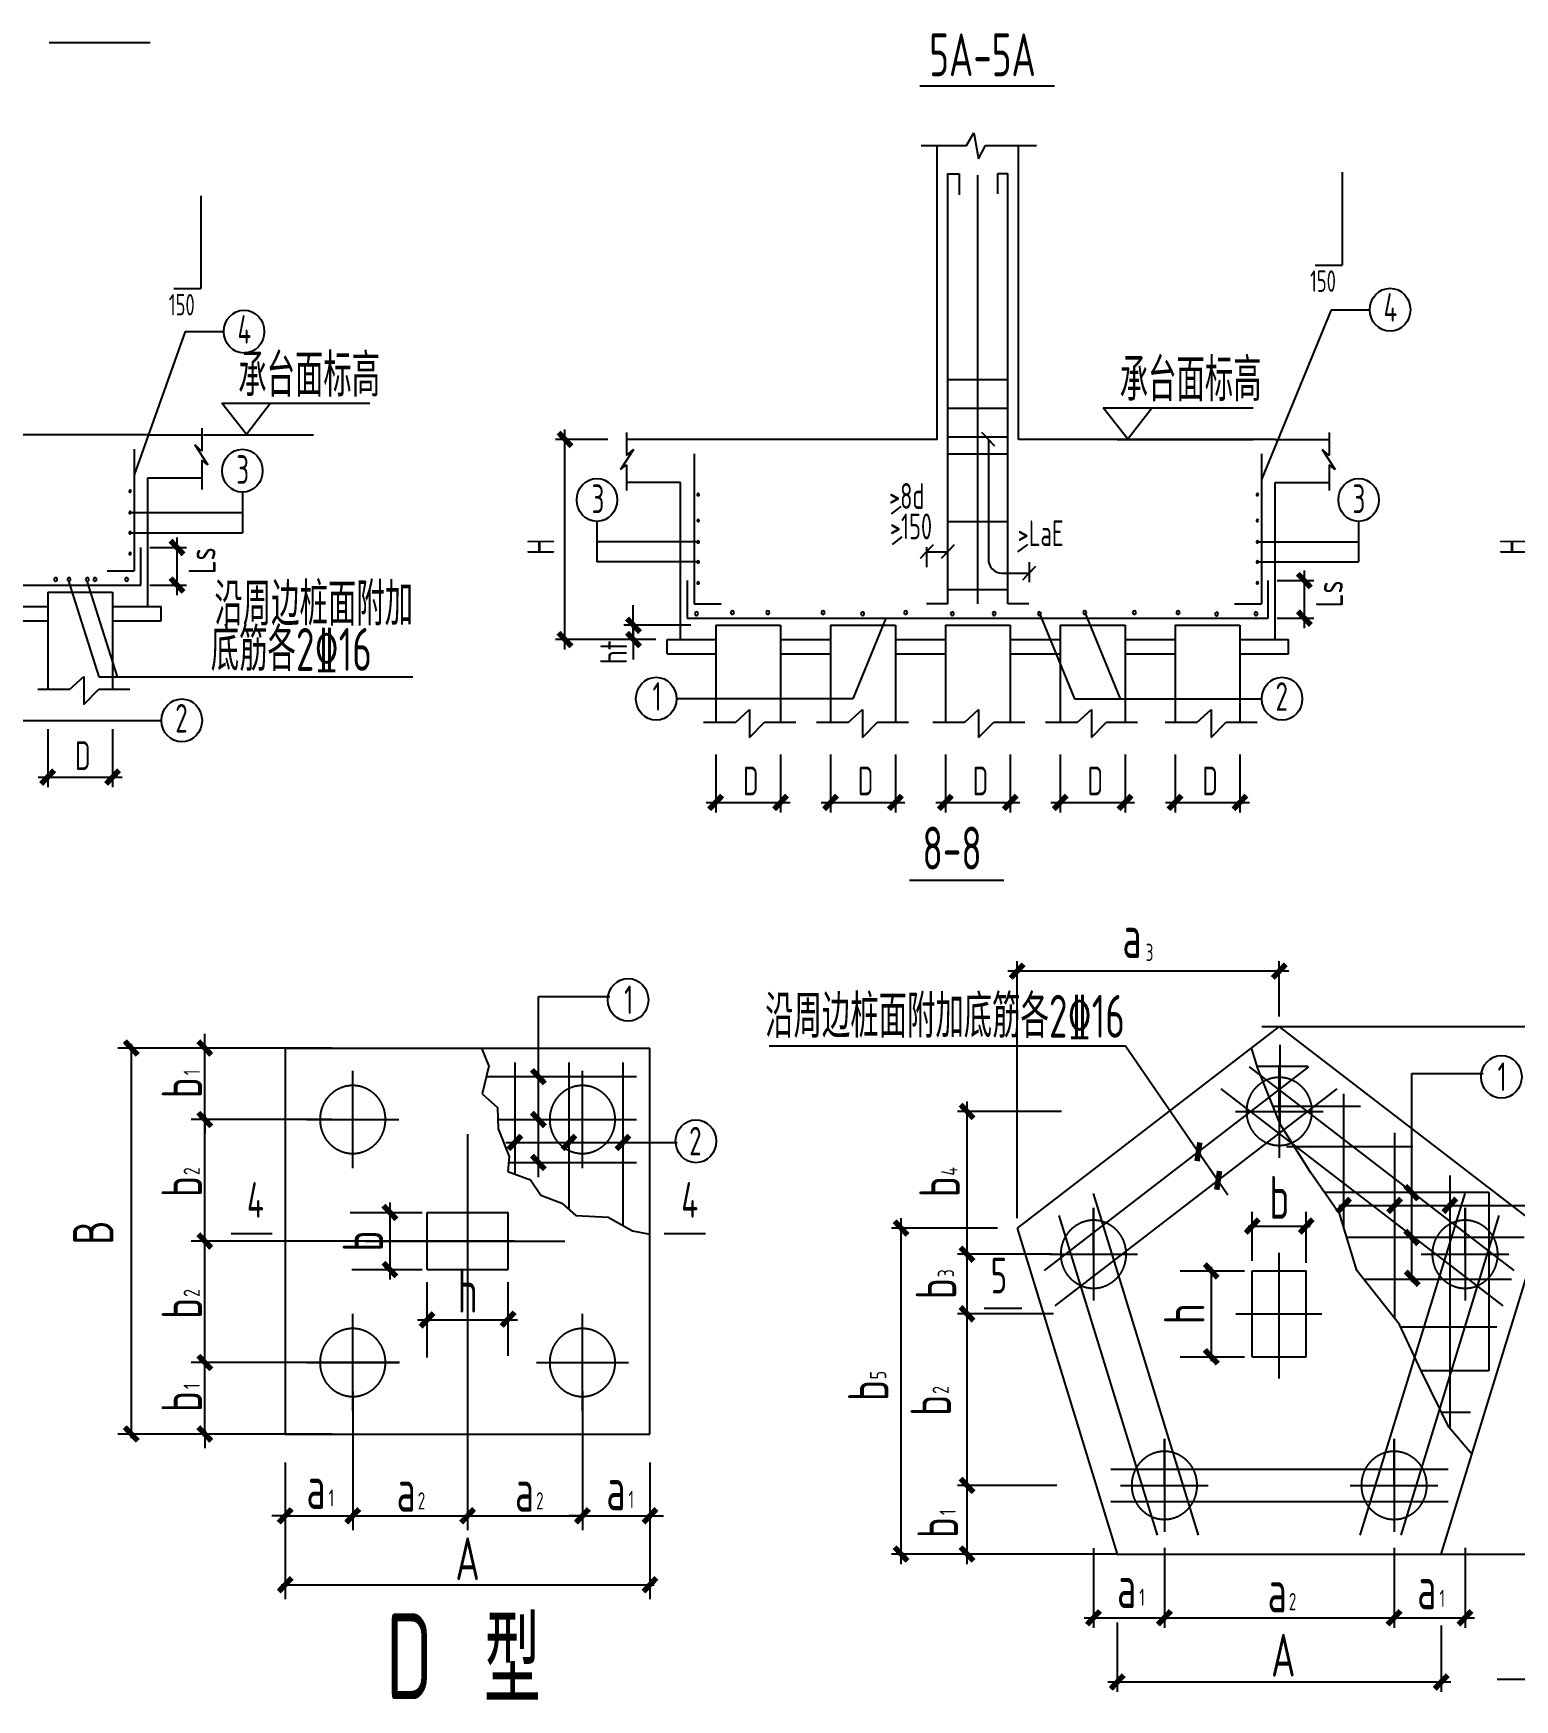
# Model space of a CAD drawing. Extents: x -695511 to 885008, y -751583 to -95266.
# Drawn here: x -374486 to -364124, y -268966 to -257309 of the extents above; entities that cross this region are included whole.
import ezdxf
from ezdxf.enums import TextEntityAlignment as Align

# ---------------------------------------------------------------- set-up
doc = ezdxf.new("R2010")
doc.units = 0
doc.header["$LTSCALE"] = 1000
doc.header["$MEASUREMENT"] = 0
doc.linetypes.add('DASHED', pattern=[3.75, 2.5, -1.25])
for name, color, linetype in [('CT', 3, 'Continuous'), ('GZ', 211, 'Continuous'), ('Z', 2, 'Continuous'), ('ZZX', 7, 'Continuous')]:
    doc.layers.add(name, color=color, linetype=linetype)
doc.styles.add('TSSD_Rein', font='Tssdeng.shx', dxfattribs={"width": 0.7, "bigfont": 'hztxt.shx'})

# ---------------------------------------------------------------- blocks, each defined once
blk = doc.blocks.new('_ArchTick')
at = {"color": 0, "linetype": 'ByBlock', "const_width": 0.4}
blk.add_lwpolyline([(-0.5, -0.5), (0.5, 0.5)], dxfattribs=at)
blk = doc.blocks.new('*E161')
at = {"xscale": 95.99999999947629, "yscale": 95.99999999947629, "zscale": 95.99999999947629, "rotation": 213.3333166522036}
for p in [(13851, -27465), (13997, -27665)]:
    blk.add_blockref('_ArchTick', p, dxfattribs=at)

msp = doc.modelspace()

# ---------------------------------------------------------------- linework, layer by layer
for p, q in [((-367760.3, -260198.4), (-367851, -260102.4)), ((-368192.3, -260887.5), (-368283, -260983.5)), ((-368044.7, -260888), (-368135.4, -260984)), ((-367476.4, -261038.4), (-367567.1, -261134.4))]:
    msp.add_line(p, q)
at = {"layer": 'CT', "color": 3, "linetype": 'Continuous'}
for p, q in [((-373308.1, -260070.6), (-373308.1, -260231.2)), ((-370336.6, -260102.3), (-370336.6, -260262.9)), ((-365422.6, -260102.3), (-365422.6, -260262.9)), ((-373308.1, -260231.2), (-373356.9, -260189.2)), ((-373356.9, -260189.2), (-373265.7, -260328.9)), ((-370287.9, -260221), (-370379.1, -260360.6)), ((-370336.6, -260262.9), (-370287.9, -260221)), ((-365422.6, -260262.9), (-365471.4, -260221)), ((-365471.4, -260221), (-365380.2, -260360.6)), ((-373265.7, -260328.9), (-373308.1, -260295)), ((-373308.1, -260295), (-373308.1, -260499.7)), ((-370379.1, -260360.6), (-370336.6, -260326.8)), ((-370336.6, -260326.8), (-370336.6, -260506.5)), ((-365380.2, -260360.6), (-365422.6, -260326.8)), ((-365422.6, -260326.8), (-365422.6, -260506.5))]:
    msp.add_line(p, q, dxfattribs=at)
at = {"layer": 'CT', "color": 7, "linetype": 'Continuous'}
for p, q in [((-374385.4, -261218.7), (-373931.8, -261218.7)), ((-369712.9, -261450.4), (-369259.3, -261450.4)), ((-368909.7, -261450.4), (-368456.1, -261450.4)), ((-368106.4, -261450.4), (-367652.8, -261450.4)), ((-367303.2, -261450.4), (-366849.6, -261450.4)), ((-366499.9, -261450.4), (-366046.3, -261450.4))]:
    msp.add_line(p, q, dxfattribs=at)
at = {"layer": 'CT', "linetype": 'Continuous'}
for p, q in [((-374735, -261318.7), (-374385.4, -261318.7)), ((-373931.8, -261318.7), (-373591.6, -261318.7)), ((-373591.6, -261418.7), (-373591.6, -261318.7)), ((-374735, -261418.7), (-374385.4, -261418.7)), ((-373931.8, -261418.7), (-373591.6, -261418.7)), ((-370053.1, -261650.4), (-370053.1, -261550.4)), ((-370053.1, -261550.4), (-369712.9, -261550.4)), ((-369259.3, -261550.4), (-368909.7, -261550.4)), ((-368456.1, -261550.4), (-368106.4, -261550.4)), ((-367652.8, -261550.4), (-367303.2, -261550.4)), ((-366849.6, -261550.4), (-366500.4, -261550.4)), ((-366046.3, -261550.4), (-365706.1, -261550.4)), ((-365706.1, -261650.4), (-365706.1, -261550.4)), ((-370053.1, -261650.4), (-369712.9, -261650.4)), ((-369259.3, -261650.4), (-368909.7, -261650.4)), ((-368456.1, -261650.4), (-368106.4, -261650.4)), ((-367652.8, -261650.4), (-367303.2, -261650.4)), ((-366849.6, -261650.4), (-366499.9, -261650.4)), ((-366046.3, -261650.4), (-365706.1, -261650.4))]:
    msp.add_line(p, q, dxfattribs=at)
at = {"layer": 'CT'}
for p, q in [((-365771.1, -264257.1), (-367604.4, -265667.1)), ((-363937.8, -265667.1), (-365771.1, -264257.1)), ((-372724.2, -264407.7), (-370172.7, -264407.7)), ((-372724.2, -264407.7), (-372724.2, -267107.7)), ((-370172.7, -267107.7), (-370172.7, -264407.7)), ((-367604.4, -265667.1), (-366904.2, -267947.1)), ((-364638.1, -267947.1), (-363937.8, -265667.1)), ((-372724.2, -267107.7), (-370172.7, -267107.7)), ((-366904.2, -267947.1), (-364638.1, -267947.1))]:
    msp.add_line(p, q, dxfattribs=at)
at = {"layer": 'GZ', "color": 7, "linetype": 'DASHED'}
for centre in [(-372251.7, -264907.7), (-370645.2, -264907.7), (-365771.1, -264851.1), (-367070.5, -265850.1), (-364471.7, -265850.1), (-370645.2, -266607.7), (-372251.7, -266607.7), (-366574.4, -267467.1), (-364967.9, -267467.1)]:
    msp.add_ellipse(centre, major_axis=(0, 240), ratio=0.945, start_param=4.712389, end_param=10.9955743, dxfattribs=at)
at = {"layer": 'Z', "linetype": 'Continuous'}
for p, q in [((-371731.9, -265957.7), (-371731.9, -265557.7)), ((-371731.9, -265557.7), (-371164.9, -265557.7)), ((-371164.9, -265957.7), (-371164.9, -265557.7)), ((-371731.9, -265957.7), (-371164.9, -265957.7)), ((-365960.1, -266567.1), (-365960.1, -265967.1)), ((-365960.1, -265967.1), (-365582.1, -265967.1)), ((-365582.1, -266567.1), (-365582.1, -265967.1)), ((-365960.1, -266567.1), (-365582.1, -266567.1))]:
    msp.add_line(p, q, dxfattribs=at)
at = {"layer": 'ZZX', "color": 6, "linetype": 'Continuous'}
for p, q in [((-374374.8, -257374.5), (-373669.8, -257374.5)), ((-368284.3, -257676.2), (-367344.2, -257676.2)), ((-365331.5, -258280.9), (-365331.5, -258930.2)), ((-373313.8, -258446.3), (-373313.8, -259095.5)), ((-365520.5, -258930.2), (-365331.5, -258930.2)), ((-373502.8, -259095.5), (-373313.8, -259095.5)), ((-373780.6, -260218.7), (-373780.6, -261068.7)), ((-369864.1, -260250.4), (-369864.1, -261300.4)), ((-365895.1, -260250.4), (-365895.1, -261300.4)), ((-373733.3, -261168.7), (-373733.3, -260906.2)), ((-373969.6, -261068.7), (-373780.6, -261068.7)), ((-369911.2, -261400.4), (-369911.2, -261137.9)), ((-365847.9, -261400.4), (-365847.9, -261137.9)), ((-369864.1, -261300.4), (-369675.1, -261300.4)), ((-366084.1, -261300.4), (-365895.1, -261300.4))]:
    msp.add_line(p, q, dxfattribs=at)
at = {"layer": 'ZZX'}
for p, q in [((-367958.2, -258093.7), (-367908, -258006.5)), ((-367908, -258006.5), (-367874.8, -258187.8)), ((-368275.3, -258093.7), (-367958.2, -258093.7)), ((-367874.8, -258187.8), (-367824.7, -258093.7)), ((-367824.7, -258093.7), (-367468.6, -258093.7)), ((-370466.8, -260150.4), (-370834.5, -260150.4)), ((-370768.4, -261620.4), (-370768.4, -260080.4)), ((-373023.6, -260519.4), (-373023.6, -260803)), ((-368483.2, -260671.3), (-368414.6, -260619.5)), ((-373809.3, -260662.5), (-373023.6, -260662.5)), ((-370543.5, -260723.8), (-370543.5, -261007.4)), ((-365215.7, -260723.8), (-365215.7, -261007.4)), ((-373809.3, -260803), (-373023.6, -260803)), ((-373480.9, -261238.7), (-373480.9, -260836.2)), ((-369835.5, -260866.9), (-370543.5, -260866.9)), ((-368477.2, -260884.4), (-368408.6, -260832.6)), ((-365923.8, -260866.9), (-365215.7, -260866.9)), ((-373670.9, -260906.2), (-373414.8, -260906.2)), ((-368238.1, -260936), (-368090, -260936)), ((-367599.4, -260937), (-367530.8, -260885.2)), ((-369835.5, -261007.4), (-370543.5, -261007.4)), ((-367521.2, -261008.9), (-367521.2, -261148.2)), ((-365923.8, -261007.4), (-365215.7, -261007.4)), ((-365595.5, -261470.4), (-365595.5, -261067.9)), ((-373670.9, -261168.7), (-373414.8, -261168.7)), ((-365785.4, -261137.9), (-365529.3, -261137.9)), ((-365785.4, -261400.4), (-365529.3, -261400.4)), ((-370466.8, -261550.4), (-370834.5, -261550.4)), ((-374385.4, -262176.6), (-374385.4, -262582.4)), ((-373931.8, -262176.6), (-373931.8, -262582.4)), ((-369712.9, -262353.5), (-369712.9, -262759.3)), ((-369259.3, -262353.5), (-369259.3, -262759.3)), ((-368909.7, -262353.5), (-368909.7, -262759.3)), ((-368456.1, -262353.5), (-368456.1, -262759.3)), ((-368106.4, -262353.5), (-368106.4, -262759.3)), ((-367652.8, -262353.5), (-367652.8, -262759.3)), ((-367303.2, -262353.5), (-367303.2, -262759.3)), ((-366849.6, -262353.5), (-366849.6, -262759.3)), ((-366499.9, -262353.5), (-366499.9, -262759.3)), ((-366046.3, -262353.5), (-366046.3, -262759.3)), ((-374451.5, -262512.4), (-373865.6, -262512.4)), ((-369779.1, -262689.3), (-369193.2, -262689.3)), ((-368975.8, -262689.3), (-368389.9, -262689.3)), ((-368172.6, -262689.3), (-367586.7, -262689.3)), ((-367369.3, -262689.3), (-366783.4, -262689.3)), ((-366566.1, -262689.3), (-365980.2, -262689.3)), ((-370953.3, -265310.8), (-370953.3, -264047.2)), ((-370953.3, -264047.2), (-370452.3, -264047.2)), ((-371352.1, -264407.7), (-371299.1, -264533.9)), ((-366845.4, -264392), (-366129.8, -265433.9)), ((-365920.6, -264550), (-365965.7, -264406.8)), ((-371299.1, -264533.9), (-371346.1, -264728.3)), ((-370976.5, -264583.1), (-370930, -264632.3)), ((-365765.5, -264941.1), (-365920.6, -264550)), ((-365771.1, -264851.1), (-365771.1, -264526.5)), ((-364844.5, -266043.2), (-364844.5, -264585.7)), ((-364844.5, -264585.7), (-364343.6, -264585.7)), ((-371346.1, -264728.3), (-371239.3, -264823.2)), ((-371239.3, -264823.2), (-371235, -264972.4)), ((-371236.8, -264907.7), (-370348.1, -264907.7)), ((-370976.5, -264883.1), (-370930, -264932.3)), ((-365550.7, -265281.7), (-365765.5, -264941.1)), ((-371235, -264972.4), (-371158, -265166.8)), ((-371181.4, -265068.2), (-369982.9, -265068.2)), ((-371158, -265166.8), (-371166.6, -265270.7)), ((-370976.5, -265183.1), (-370930, -265232.3)), ((-366321.2, -265086.7), (-366350.6, -265180.9)), ((-371166.6, -265270.7), (-371008.4, -265329.5)), ((-366183.8, -265286.8), (-366213.2, -265380.9)), ((-365347.9, -265571.9), (-365550.7, -265281.7)), ((-371008.4, -265329.5), (-370935.7, -265438)), ((-364864.3, -265394.6), (-364817.8, -265443.7)), ((-370935.7, -265438), (-370790.3, -265492.2)), ((-370790.3, -265492.2), (-370692, -265578.1)), ((-367070.5, -265850.1), (-367070.5, -265525.5)), ((-365354.5, -265508.3), (-363844.3, -265508.3)), ((-365291.5, -265469.8), (-365349.6, -265547.7)), ((-364935.1, -265469.8), (-364993.2, -265547.7)), ((-364548.9, -265469.8), (-364607, -265547.7)), ((-364471.7, -265850.1), (-364471.7, -265525.5)), ((-370692, -265578.1), (-370465.4, -265591.7)), ((-370465.4, -265591.7), (-370294.4, -265686.6)), ((-365228.5, -265963), (-365347.9, -265571.9)), ((-370294.4, -265686.6), (-370172.7, -265710)), ((-364930.2, -266341.4), (-365228.5, -265963)), ((-364775.1, -266669.4), (-364930.2, -266341.4)), ((-364584.2, -267060.5), (-364775.1, -266669.4)), ((-366574.4, -267467.1), (-366574.4, -267142.5)), ((-364967.9, -267467.1), (-364967.9, -267142.5)), ((-364423.3, -267247.7), (-364584.2, -267060.5)), ((-366904.2, -267947.1), (-367264, -267947.1))]:
    msp.add_line(p, q, dxfattribs=at)
at = {"layer": 'ZZX', "color": 7, "linetype": 'Continuous'}
for p, q in [((-368163.1, -260150.4), (-368163.1, -258093.7)), ((-367596.1, -260150.4), (-367596.1, -258093.7)), ((-373686.1, -260118.7), (-375481.6, -260118.7)), ((-373686.1, -260118.7), (-373308.1, -260118.7)), ((-373295.1, -260118.7), (-372526.5, -260118.7)), ((-369958.6, -260150.4), (-370336.6, -260150.4)), ((-368163.1, -260150.4), (-369958.6, -260150.4)), ((-367805.7, -260150.4), (-367805.7, -260985.8)), ((-365800.6, -260150.4), (-367596.1, -260150.4)), ((-366904.3, -260150.4), (-366135.7, -260150.4)), ((-366135.7, -260150.4), (-365956.1, -260150.4)), ((-365800.6, -260150.4), (-365422.6, -260150.4)), ((-373686.1, -261318.7), (-373686.1, -260418.7)), ((-373686.1, -260418.7), (-373308.1, -260418.7)), ((-369958.6, -260450.4), (-370336.6, -260450.4)), ((-369958.6, -261550.4), (-369958.6, -260450.4)), ((-365800.6, -261550.4), (-365800.6, -260450.4)), ((-365800.6, -260450.4), (-365422.6, -260450.4)), ((-368238.1, -260903.9), (-368238.1, -261043.2)), ((-367711.2, -261085.8), (-367521.2, -261085.8)), ((-370289.5, -261520.4), (-370289.5, -261310.4)), ((-369886.4, -261450.4), (-370355.7, -261450.4)), ((-370289.5, -261550.4), (-370289.5, -261450.4)), ((-370226.6, -261550.4), (-370355.7, -261550.4)), ((-370289.5, -261480.4), (-370289.5, -261690.4))]:
    msp.add_line(p, q, dxfattribs=at)
at = {"layer": 'ZZX', "color": 6}
for p, q in [((-368090, -261300.4), (-368090, -258290.6)), ((-368090, -258291.7), (-368010.2, -258291.7)), ((-368010.2, -258291.7), (-368010.2, -258438.9)), ((-367879.6, -261300.4), (-367879.6, -258302.6)), ((-367741.7, -258291.7), (-367741.7, -258433)), ((-367669.9, -258291.7), (-367741.7, -258291.7)), ((-367669.9, -261300.4), (-367669.9, -258290.6)), ((-368090, -259731.3), (-367669.9, -259731.3)), ((-368090, -259931.3), (-367669.9, -259931.3)), ((-368090, -260131.3), (-367669.9, -260131.3)), ((-368090, -260250.4), (-367669.9, -260250.4)), ((-368090, -260725.4), (-367669.9, -260725.4)), ((-377796.8, -261168.7), (-373733.3, -261168.7)), ((-368090, -261200.4), (-367669.9, -261200.4)), ((-368090, -261300.4), (-368238.1, -261300.4)), ((-367521.7, -261300.4), (-367669.9, -261300.4)), ((-369911.4, -261400.4), (-365847.9, -261400.4)), ((-368356.5, -263233.6), (-367697, -263233.6)), ((-365766.1, -264384.6), (-365766.1, -264939.5)), ((-371117.7, -264507.7), (-371117.7, -265288.9)), ((-370739.7, -264507.7), (-370739.7, -265536.5)), ((-370361.7, -264507.7), (-370361.7, -265649.3)), ((-365569.6, -264535.7), (-365925.1, -264535.7)), ((-371317, -264607.7), (-370267.2, -264607.7)), ((-365203.1, -264817.6), (-365814.5, -264817.6)), ((-365320.6, -264727.2), (-365320.6, -265661.4)), ((-371236.8, -264907.7), (-370267.2, -264907.7)), ((-364964.1, -265001.4), (-364964.1, -266298.5)), ((-364836.6, -265099.5), (-365721.4, -265099.5)), ((-371161.4, -265207.7), (-370267.2, -265207.7)), ((-364578, -265298.4), (-364578, -267067.8)), ((-364305.3, -265419.1), (-365454.6, -265419.1)), ((-364305.3, -265419.1), (-364305.3, -266664.9)), ((-373102.6, -265705.5), (-372814.4, -265705.5)), ((-370072.8, -265705.5), (-369784.7, -265705.5)), ((-364057.5, -265733.2), (-365298.6, -265733.2)), ((-364147.5, -266026.2), (-365178.7, -266026.2)), ((-367834.4, -266227.4), (-367571.1, -266227.4)), ((-364249.8, -266359.5), (-364921.7, -266359.5)), ((-364305.3, -266664.9), (-364777.3, -266664.9)), ((-364433.6, -266957.9), (-364634.3, -266957.9)), ((-364245.7, -268821.7), (-362893.4, -268821.7))]:
    msp.add_line(p, q, dxfattribs=at)
at = {"layer": 'ZZX', "linetype": 'Continuous'}
for p, q in [((-365407, -259242.6), (-365895.1, -260430.3)), ((-365407, -259242.6), (-365137.2, -259242.6)), ((-373423.7, -259396), (-373780.6, -260398.6)), ((-373423.7, -259396), (-373154, -259396)), ((-372995.4, -260116.8), (-373168.4, -259896.4)), ((-373168.4, -259896.4), (-372132, -259896.4)), ((-372826.3, -259896.4), (-372995.4, -260116.8)), ((-366829.9, -260148.5), (-367002.9, -259928.1)), ((-367002.9, -259928.1), (-365953.5, -259928.1)), ((-366660.8, -259928.1), (-366829.9, -260148.5)), ((-374385.4, -261218.7), (-374385.4, -261897)), ((-374236.7, -261149.5), (-374026.9, -261811.9)), ((-374109, -261149.5), (-373899.2, -261811.9)), ((-373931.8, -261218.7), (-373931.8, -261897)), ((-369712.9, -261450.4), (-369712.9, -262128.7)), ((-369259.3, -261450.4), (-369259.3, -262128.7)), ((-368909.7, -261450.4), (-368909.7, -262128.7)), ((-368523.2, -261400.4), (-368754.8, -261963.9)), ((-368456.1, -261450.4), (-368456.1, -262128.7)), ((-368106.4, -261450.4), (-368106.4, -262128.7)), ((-367652.8, -261450.4), (-367652.8, -262128.7)), ((-367448.3, -261368.7), (-367203.6, -261963.9)), ((-367303.2, -261450.4), (-367303.2, -262128.7)), ((-367131.2, -261360.8), (-366883.3, -261963.9)), ((-366849.6, -261450.4), (-366849.6, -262128.7)), ((-366499.9, -261450.4), (-366499.9, -262128.7)), ((-366046.3, -261450.4), (-366046.3, -262128.7)), ((-374454.8, -261897), (-374231.3, -261897)), ((-374233, -261898.5), (-374133.7, -261808.5)), ((-374133.7, -261808.5), (-374133.7, -262003.5)), ((-374133.7, -262003.5), (-374028.1, -261897)), ((-374028.1, -261897), (-373810.5, -261897)), ((-374026.9, -261811.9), (-371832.5, -261811.9)), ((-368754.8, -261963.9), (-369987.5, -261963.9)), ((-369575.4, -262130.2), (-369476.1, -262040.2)), ((-369476.1, -262040.2), (-369476.1, -262235.3)), ((-368786.4, -262130.2), (-368687, -262040.2)), ((-368687, -262040.2), (-368687, -262235.3)), ((-367973.4, -262130.2), (-367874.1, -262040.2)), ((-367874.1, -262040.2), (-367874.1, -262235.3)), ((-367203.6, -261963.9), (-365893.1, -261963.9)), ((-367184.4, -262130.2), (-367085.1, -262040.2)), ((-367085.1, -262040.2), (-367085.1, -262235.3)), ((-366347.6, -262130.2), (-366248.2, -262040.2)), ((-366248.2, -262040.2), (-366248.2, -262235.3)), ((-374931.3, -262115.9), (-373589.2, -262115.9)), ((-369797.2, -262128.7), (-369573.7, -262128.7)), ((-369476.1, -262235.3), (-369370.5, -262128.7)), ((-369370.5, -262128.7), (-369152.9, -262128.7)), ((-369008.2, -262128.7), (-368784.7, -262128.7)), ((-368687, -262235.3), (-368581.5, -262128.7)), ((-368581.5, -262128.7), (-368363.9, -262128.7)), ((-368195.2, -262128.7), (-367971.8, -262128.7)), ((-367874.1, -262235.3), (-367768.5, -262128.7)), ((-367768.5, -262128.7), (-367551, -262128.7)), ((-367406.2, -262128.7), (-367182.7, -262128.7)), ((-367085.1, -262235.3), (-366979.5, -262128.7)), ((-366979.5, -262128.7), (-366761.9, -262128.7)), ((-366569.4, -262128.7), (-366345.9, -262128.7)), ((-366248.2, -262235.3), (-366142.7, -262128.7)), ((-366142.7, -262128.7), (-365925.1, -262128.7)), ((-369340.1, -264392), (-366845.4, -264392))]:
    msp.add_line(p, q, dxfattribs=at)
at = {"layer": 'ZZX', "color": 1}
for p, q in [((-367777.7, -260180), (-367833.7, -260120.8)), ((-368209.6, -260905.9), (-368265.6, -260965.1)), ((-368061.5, -260905.9), (-368117.5, -260965.1)), ((-367549.7, -261116), (-367493.8, -261056.8)), ((-372251.7, -265247.7), (-372251.7, -264567.7)), ((-370645.2, -265247.7), (-370645.2, -264567.7)), ((-365771.1, -264526.5), (-365771.1, -265175.7)), ((-372573, -264907.7), (-371930.4, -264907.7)), ((-370966.5, -264907.7), (-370323.9, -264907.7)), ((-366078.1, -264851.1), (-365464.1, -264851.1)), ((-371448.4, -265011), (-371448.4, -266528.2)), ((-367070.5, -265525.5), (-367070.5, -266174.7)), ((-364471.7, -265525.5), (-364471.7, -266174.7)), ((-372163.7, -265757.7), (-370768, -265757.7)), ((-367377.5, -265850.1), (-366763.5, -265850.1)), ((-365771.1, -266719.1), (-365771.1, -265839.4)), ((-364778.8, -265850.1), (-364164.7, -265850.1)), ((-372251.7, -266947.7), (-372251.7, -266267.7)), ((-370645.2, -266947.7), (-370645.2, -266267.7)), ((-366075.1, -266267.1), (-365472.8, -266267.1)), ((-372573, -266607.7), (-371930.4, -266607.7)), ((-370966.5, -266607.7), (-370323.9, -266607.7)), ((-366574.4, -267142.5), (-366574.4, -267791.7)), ((-364967.9, -267142.5), (-364967.9, -267791.7)), ((-366881.4, -267467.1), (-366267.3, -267467.1)), ((-365274.9, -267467.1), (-364660.8, -267467.1))]:
    msp.add_line(p, q, dxfattribs=at)
at = {"layer": 'ZZX', "color": 7}
for p, q in [((-370132.1, -261550.4), (-370574, -261550.4)), ((-365705, -263869.9), (-367670.6, -263869.9)), ((-367604.4, -265597.1), (-367604.4, -263799.9)), ((-365771.1, -264187.1), (-365771.1, -263799.9)), ((-373286.4, -264437.7), (-373286.4, -264307.7)), ((-365893.3, -264257.1), (-363294.2, -264257.1)), ((-372396.4, -264407.7), (-373895.3, -264407.7)), ((-373800.8, -264377.7), (-373800.8, -267137.7)), ((-372396.4, -264407.7), (-373380.9, -264407.7)), ((-373286.4, -264907.7), (-373286.4, -264407.7)), ((-367955, -265920.1), (-367955, -264781.1)), ((-372396.4, -264907.7), (-373380.9, -264907.7)), ((-373286.4, -265787.7), (-373286.4, -264877.7)), ((-373286.4, -264877.7), (-373286.4, -265007.7)), ((-367293.8, -264851.1), (-368021.1, -264851.1)), ((-371991.6, -265487.7), (-371991.6, -266027.7)), ((-372268.9, -265557.7), (-371765.9, -265557.7)), ((-368416.5, -268017.1), (-368416.5, -265597.1)), ((-365988.5, -265652.9), (-365553.8, -265652.9)), ((-365960.1, -265896.9), (-365960.1, -265552.9)), ((-365582.1, -265909.3), (-365582.1, -265552.9)), ((-371923.9, -265757.7), (-373380.9, -265757.7)), ((-371120.7, -265757.7), (-373380.9, -265757.7)), ((-373286.4, -266637.7), (-373286.4, -265727.7)), ((-367741.6, -265667.1), (-368482.7, -265667.1)), ((-367363.4, -265850.1), (-368021.1, -265850.1)), ((-367955, -266337.1), (-367955, -265780.1)), ((-372257.8, -265957.7), (-371765.9, -265957.7)), ((-371448.4, -265957.7), (-371448.4, -267779.9)), ((-366464.5, -265967.1), (-366015.3, -265967.1)), ((-366246.6, -265937.1), (-366246.6, -266597.1)), ((-371731.9, -266573.1), (-371731.9, -266046.5)), ((-371164.9, -266561.4), (-371164.9, -266046.5)), ((-367955, -267537.1), (-367955, -266197.1)), ((-371798.1, -266309.3), (-371098.8, -266309.3)), ((-367350.2, -266267.1), (-368021.1, -266267.1)), ((-373286.4, -266637.7), (-373286.4, -266507.7)), ((-366464.5, -266567.1), (-366015.3, -266567.1)), ((-371923.9, -266607.7), (-373380.9, -266607.7)), ((-373286.4, -267107.7), (-373286.4, -266607.7)), ((-372251.7, -266807.7), (-372251.7, -267779.9)), ((-372251.7, -266807.7), (-372251.7, -267779.9)), ((-371448.4, -266807.7), (-371448.4, -267779.9)), ((-370645.2, -266807.7), (-370645.2, -267779.9)), ((-370645.2, -266807.7), (-370645.2, -267779.9)), ((-372396.4, -267107.7), (-373895.3, -267107.7)), ((-372396.4, -267107.7), (-373380.9, -267107.7)), ((-373286.4, -267077.7), (-373286.4, -267207.7)), ((-372724.2, -267307.7), (-372724.2, -267779.9)), ((-372724.2, -267307.7), (-372724.2, -268262)), ((-370172.7, -267307.7), (-370172.7, -267779.9)), ((-370172.7, -267307.7), (-370172.7, -268262)), ((-367955, -268017.1), (-367955, -267397.1)), ((-367327, -267467.1), (-368021.1, -267467.1)), ((-372695.8, -267679.9), (-372818.7, -267679.9)), ((-372724.2, -267679.9), (-372251.7, -267679.9)), ((-372280, -267679.9), (-372157.2, -267679.9)), ((-372280, -267679.9), (-371420.1, -267679.9)), ((-371476.8, -267679.9), (-370616.8, -267679.9)), ((-370616.8, -267679.9), (-370739.7, -267679.9)), ((-370645.2, -267679.9), (-370172.7, -267679.9)), ((-370201, -267679.9), (-370078.2, -267679.9)), ((-366970.5, -267947.1), (-368482.7, -267947.1)), ((-367330.1, -267947.1), (-368021.1, -267947.1)), ((-367070.5, -267906.6), (-367070.5, -268463.1)), ((-366574.4, -267903.6), (-366574.4, -268463.1)), ((-364967.9, -267903.6), (-364967.9, -268463.1)), ((-364760.3, -267947.1), (-363294.2, -267947.1)), ((-364571.9, -267947.1), (-363342.3, -267947.1)), ((-364471.7, -267903.6), (-364471.7, -268463.1)), ((-372752.5, -268162), (-370144.3, -268162)), ((-367136.6, -268393.1), (-366508.2, -268393.1)), ((-366904.2, -268425.2), (-366904.2, -268912.3)), ((-366640.5, -268393.1), (-364901.7, -268393.1)), ((-365034, -268393.1), (-364405.6, -268393.1)), ((-364638.1, -268446.4), (-364638.1, -268912.3)), ((-366970.3, -268842.3), (-364571.9, -268842.3))]:
    msp.add_line(p, q, dxfattribs=at)
at = {"layer": 'ZZX', "color": 6, "linetype": 'DASHED'}
for p, q in [((-367414.1, -265963.1), (-365563.9, -264540.1)), ((-364128.1, -265963.1), (-365978.3, -264540.1)), ((-367338.2, -266210.4), (-365365.2, -264692.9)), ((-364204, -266210.4), (-366177, -264692.9)), ((-366336.9, -267815.1), (-367078.3, -265401.2)), ((-365205.3, -267815.1), (-364463.9, -265401.2)), ((-366622.9, -267815.1), (-367309.6, -265579.2)), ((-364919.3, -267815.1), (-364232.6, -265579.2)), ((-366949.6, -267354.3), (-364588.6, -267354.3)), ((-366949.6, -267579.9), (-364588.6, -267579.9))]:
    msp.add_line(p, q, dxfattribs=at)
at = {"layer": 'ZZX', "linetype": 'Continuous'}
for centre, major_axis, start_param, end_param in [((-364995.5, -259242.6), (0, 150), -1.5707963, 4.712389), ((-373012.2, -259396), (0, 150), -1.5707963, 4.712389), ((-373023.6, -260369.4), (0, 150), -1.5707963, 4.712389), ((-373809.3, -260512.5), (0, 7.5), -1.5707963, 1.5707963), ((-373809.3, -260512.5), (0, 7.5), 1.5707963, 4.712389), ((-370543.5, -260573.8), (0, 150), -1.5707963, 4.712389), ((-365215.7, -260573.8), (0, 150), -1.5707963, 4.712389), ((-369835.5, -260536.5), (0, 7.5), -1.5707963, 1.5707963), ((-369835.5, -260536.5), (0, 7.5), 1.5707963, 4.712389), ((-365923.8, -260536.5), (0, 7.5), -1.5707963, 1.5707963), ((-365923.8, -260536.5), (0, 7.5), 1.5707963, 4.712389), ((-373809.3, -260662.5), (0, 7.5), 4.712389, 7.8539816), ((-373809.3, -260662.5), (0, 7.5), 1.5707963, 4.712389), ((-369835.5, -260716.9), (0, 7.5), -1.5707963, 1.5707963), ((-369835.5, -260716.9), (0, 7.5), 1.5707963, 4.712389), ((-365923.8, -260716.9), (0, 7.5), -1.5707963, 1.5707963), ((-365923.8, -260716.9), (0, 7.5), 1.5707963, 4.712389), ((-373809.3, -260803), (0, 7.5), -1.5707963, 1.5707963), ((-373809.3, -260803), (0, 7.5), 1.5707963, 4.712389), ((-369835.5, -260866.9), (0, 7.5), -1.5707963, 1.5707963), ((-369835.5, -260866.9), (0, 7.5), 1.5707963, 4.712389), ((-365923.8, -260866.9), (0, 7.5), -1.5707963, 1.5707963), ((-365923.8, -260866.9), (0, 7.5), 1.5707963, 4.712389), ((-373809.3, -260949.3), (0, 7.5), 4.712389, 7.8539816), ((-373809.3, -260949.3), (0, 7.5), 1.5707963, 4.712389), ((-369835.5, -261007.4), (0, 7.5), 4.712389, 7.8539816), ((-369835.5, -261007.4), (0, 7.5), 1.5707963, 4.712389), ((-365923.8, -261007.4), (0, 7.5), 4.712389, 7.8539816), ((-365923.8, -261007.4), (0, 7.5), 1.5707963, 4.712389), ((-374330.4, -261129.1), (0, 12.5), -1.5707963, 1.5707963), ((-374330.4, -261129.1), (0, 12.5), 1.5707963, 4.712389), ((-374236.7, -261129.1), (0, 12.5), -1.5707963, 1.5707963), ((-374236.7, -261129.1), (0, 12.5), 1.5707963, 4.712389), ((-374109, -261129.1), (0, 12.5), -1.5707963, 1.5707963), ((-374109, -261129.1), (0, 12.5), 1.5707963, 4.712389), ((-374054.3, -261129.1), (0, 12.5), -1.5707963, 1.5707963), ((-374054.3, -261129.1), (0, 12.5), 1.5707963, 4.712389), ((-373832.9, -261129.1), (0, 12.5), -1.5707963, 1.5707963), ((-373832.9, -261129.1), (0, 12.5), 1.5707963, 4.712389), ((-369835.5, -261153.7), (0, 7.5), -1.5707963, 1.5707963), ((-369835.5, -261153.7), (0, 7.5), 1.5707963, 4.712389), ((-365923.8, -261153.7), (0, 7.5), -1.5707963, 1.5707963), ((-365923.8, -261153.7), (0, 7.5), 1.5707963, 4.712389), ((-369847.2, -261369.5), (0, 12.5), -1.5707963, 1.5707963), ((-369847.2, -261369.5), (0, 12.5), 1.5707963, 4.712389), ((-369595.9, -261360.8), (0, 12.5), -1.5707963, 1.5707963), ((-369595.9, -261360.8), (0, 12.5), 1.5707963, 4.712389), ((-369348.3, -261360.8), (0, 12.5), -1.5707963, 1.5707963), ((-369348.3, -261360.8), (0, 12.5), 1.5707963, 4.712389), ((-368962.1, -261360.8), (0, 12.5), -1.5707963, 1.5707963), ((-368962.1, -261360.8), (0, 12.5), 1.5707963, 4.712389), ((-368685.6, -261368.7), (0, 12.5), 4.712389, 7.8539816), ((-368685.6, -261368.7), (0, 12.5), 1.5707963, 4.712389), ((-368383.8, -261360.8), (0, 12.5), -1.5707963, 1.5707963), ((-368383.8, -261360.8), (0, 12.5), 1.5707963, 4.712389), ((-368058, -261368.7), (0, 12.5), -1.5707963, 1.5707963), ((-368058, -261368.7), (0, 12.5), 1.5707963, 4.712389), ((-367765.3, -261368.7), (0, 12.5), -1.5707963, 1.5707963), ((-367765.3, -261368.7), (0, 12.5), 1.5707963, 4.712389), ((-367448.3, -261368.7), (0, 12.5), -1.5707963, 1.5707963), ((-367448.3, -261368.7), (0, 12.5), 1.5707963, 4.712389), ((-367131.2, -261360.8), (0, 12.5), -1.5707963, 1.5707963), ((-367131.2, -261360.8), (0, 12.5), 1.5707963, 4.712389), ((-366784.6, -261360.8), (0, 12.5), 4.712389, 7.8539816), ((-366784.6, -261360.8), (0, 12.5), 1.5707963, 4.712389), ((-366478.6, -261360.8), (0, 12.5), -1.5707963, 1.5707963), ((-366478.6, -261360.8), (0, 12.5), 1.5707963, 4.712389), ((-366209.8, -261371.6), (0, 12.5), -1.5707963, 1.5707963), ((-366209.8, -261371.6), (0, 12.5), 1.5707963, 4.712389), ((-365933.6, -261369.1), (0, 12.5), -1.5707963, 1.5707963), ((-365933.6, -261369.1), (0, 12.5), 1.5707963, 4.712389), ((-370129.2, -261963.9), (0, 150), -1.5707963, 4.712389), ((-365751.4, -261963.9), (0, 150), -1.5707963, 4.712389), ((-373447.5, -262115.9), (0, 150), -1.5707963, 4.712389), ((-370325.6, -264070.6), (0, 150), 4.712389, 10.9955743), ((-364216.9, -264609.1), (0, 150), 4.712389, 10.9955743), ((-369851.4, -265059.7), (0, 150), 4.712389, 10.9955743)]:
    msp.add_ellipse(centre, major_axis=major_axis, ratio=0.945, start_param=start_param, end_param=end_param, dxfattribs=at)
at = {"layer": 'ZZX', "color": 7, "linetype": 'Continuous'}
msp.add_ellipse((-367711.2, -260985.8), major_axis=(0, 100), ratio=0.945, start_param=1.5707963, end_param=3.1415927, dxfattribs=at)

# ---------------------------------------------------------------- block references
at = {"xscale": 0.945}
msp.add_blockref('*E161', (-379425.6, -237668.5), dxfattribs=at)
at = {"zscale": 96.00000000000423}
for p, xscale, yscale, rotation in [((-370766.8, -260150.4), 96.00000000000423, 90.72000000000398, 90), ((-373480.9, -260906.2), 96.00000000000423, 90.72000000000398, 90), ((-373480.9, -261168.7), 96.00000000000423, 90.72000000000398, 90), ((-365595.5, -261137.9), 96.00000000000423, 90.72000000000398, 90), ((-365595.5, -261400.4), 96.00000000000423, 90.72000000000398, 90), ((-370288, -261450.4), 96.00000000000423, 90.72000000000398, 90), ((-370766.8, -261550.4), 96.00000000000423, 90.72000000000398, 90), ((-370288, -261550.4), 96.00000000000423, 90.72000000000398, 90), ((-374385.4, -262512.4), 90.72000000000398, 96.00000000000423, 180.0000000000032), ((-373931.8, -262512.4), 90.72000000000398, 96.00000000000423, 180.0000000000032), ((-369712.9, -262689.3), 90.72000000000398, 96.00000000000423, 180.0000000000032), ((-369259.3, -262689.3), 90.72000000000398, 96.00000000000423, 180.0000000000032), ((-368909.7, -262689.3), 90.72000000000398, 96.00000000000423, 180.0000000000032), ((-368456.1, -262689.3), 90.72000000000398, 96.00000000000423, 180.0000000000032), ((-368106.4, -262689.3), 90.72000000000398, 96.00000000000423, 180.0000000000032), ((-367652.8, -262689.3), 90.72000000000398, 96.00000000000423, 180.0000000000032), ((-367303.2, -262689.3), 90.72000000000398, 96.00000000000423, 180.0000000000032), ((-366849.6, -262689.3), 90.72000000000398, 96.00000000000423, 180.0000000000032), ((-366499.9, -262689.3), 90.72000000000398, 96.00000000000423, 180.0000000000032), ((-366046.3, -262689.3), 90.72000000000398, 96.00000000000423, 180.0000000000032), ((-367604.4, -263869.9), 90.72000000000398, 96.00000000000423, 180.0000000000032), ((-365771.1, -263869.9), 90.72000000000398, 96.00000000000423, 180.0000000000032), ((-373800.8, -264407.7), 96.00000000000423, 90.72000000000398, 90), ((-373286.4, -264407.7), 96.00000000000423, 90.72000000000398, 90), ((-370953.3, -264607.7), 96.00000000000423, 90.72000000000398, 90), ((-367955, -264851.1), 96.00000000000423, 90.72000000000398, 90), ((-373286.4, -264907.7), 96.00000000000423, 90.72000000000398, 90), ((-370953.3, -264907.7), 96.00000000000423, 90.72000000000398, 90), ((-371117.7, -265068.2), 90.72000000000398, 96.00000000000423, 180.0000000000032), ((-370739.7, -265068.2), 90.72000000000398, 96.00000000000423, 180.0000000000032), ((-370361.7, -265068.2), 90.72000000000398, 96.00000000000423, 180.0000000000032), ((-370953.3, -265207.7), 96.00000000000423, 90.72000000000398, 90), ((-364844.5, -265419.1), 96.00000000000423, 90.72000000000398, 90), ((-371991.6, -265557.7), 96.00000000000423, 90.72000000000398, 90), ((-365320.6, -265508.7), 90.72000000000398, 96.00000000000423, 180.0000000000032), ((-364964.1, -265508.3), 90.72000000000398, 96.00000000000423, 180.0000000000032), ((-364577.7, -265507.9), 90.72000000000398, 96.00000000000423, 180.0000000000032), ((-368416.5, -265667.1), 96.00000000000423, 90.72000000000398, 90), ((-365960.1, -265652.9), 90.72000000000398, 96.00000000000423, 180.0000000000032), ((-365582.1, -265652.9), 90.72000000000398, 96.00000000000423, 180.0000000000032), ((-373286.4, -265757.7), 96.00000000000423, 90.72000000000398, 90), ((-364844.5, -265733.1), 96.00000000000423, 90.72000000000398, 90), ((-367955, -265850.1), 96.00000000000423, 90.72000000000398, 90), ((-371991.6, -265957.7), 96.00000000000423, 90.72000000000398, 90), ((-366246.6, -265967.1), 96.00000000000423, 90.72000000000398, 90), ((-364841, -266018.7), 96.00000000000423, 90.72000000000398, 90), ((-371164.9, -266304), 90.72000000000398, 96.00000000000423, 180.0000000000032), ((-367955, -266267.1), 96.00000000000423, 90.72000000000398, 90), ((-371731.9, -266309.3), 90.72000000000398, 96.00000000000423, 180.0000000000032), ((-373286.4, -266607.7), 96.00000000000423, 90.72000000000398, 90), ((-366246.6, -266567.1), 96.00000000000423, 90.72000000000398, 90), ((-373800.8, -267107.7), 96.00000000000423, 90.72000000000398, 90), ((-373286.4, -267107.7), 96.00000000000423, 90.72000000000398, 90), ((-367955, -267467.1), 96.00000000000423, 90.72000000000398, 90), ((-372724.2, -267679.9), 90.72000000000398, 96.00000000000423, 180.0000000000032), ((-372251.7, -267679.9), 90.72000000000398, 96.00000000000423, 180.0000000000032), ((-371448.4, -267679.9), 90.72000000000398, 96.00000000000423, 180.0000000000032), ((-370645.2, -267679.9), 90.72000000000398, 96.00000000000423, 180.0000000000032), ((-370172.7, -267679.9), 90.72000000000398, 96.00000000000423, 180.0000000000032), ((-368416.5, -267947.1), 96.00000000000423, 90.72000000000398, 90), ((-367955, -267947.1), 96.00000000000423, 90.72000000000398, 90), ((-372724.2, -268162), 90.72000000000398, 96.00000000000423, 180.0000000000032), ((-370172.7, -268162), 90.72000000000398, 96.00000000000423, 180.0000000000032), ((-367070.5, -268393.1), 90.72000000000398, 96.00000000000423, 180.0000000000032), ((-366574.4, -268393.1), 90.72000000000398, 96.00000000000423, 180.0000000000032), ((-364967.9, -268393.1), 90.72000000000398, 96.00000000000423, 180.0000000000032), ((-364471.7, -268393.1), 90.72000000000398, 96.00000000000423, 180.0000000000032), ((-366904.2, -268842.3), 90.72000000000398, 96.00000000000423, 180.0000000000032), ((-364638.1, -268842.3), 90.72000000000398, 96.00000000000423, 180.0000000000032)]:
    msp.add_blockref('_ArchTick', p, dxfattribs=dict(at, xscale=xscale, yscale=yscale, rotation=rotation))

# ---------------------------------------------------------------- texts
at = {"layer": 'ZZX', "color": 2, "linetype": 'Continuous', "style": 'TSSD_Rein', "width": 0.6615}
for s, p in [('5A-5A', (-368218.8, -257609.4)), ('8-8', (-368266.8, -263159.1))]:
    msp.add_text(s, height=300, dxfattribs=at).set_placement(p)
at = {"layer": 'ZZX', "linetype": 'Continuous', "style": 'TSSD_Rein', "width": 0.6615}
for s, height, p in [('150', 150, (-365555.9, -259117.8)), ('4', 200, (-365040.9, -259327.4)), ('150', 150, (-373538.2, -259283.2)), ('4', 200, (-373057.6, -259480.8)), ('承台面标高', 300, (-373052.5, -259851.6)), ('承台面标高', 300, (-366887, -259883.3)), ('3', 200, (-373065.9, -260460.9)), ('3', 200, (-370580.7, -260665.3)), ('>8d', 180, (-368500.1, -260635.8)), ('3', 200, (-365258, -260665.3)), ('>150', 180, (-368494.1, -260848.9)), ('>LaE', 180, (-367600.5, -260896.1)), ('沿周边桩面附加', 300, (-373219.1, -261452)), ('底筋各2\x8416', 300, (-373244.6, -261769)), ('1', 200, (-370154.7, -262048.8)), ('2', 200, (-365796.8, -262048.8)), ('2', 200, (-373492.9, -262200.8)), ('1', 200, (-370352.8, -264169.8)), ('沿周边桩面附加底筋各2\x8416', 300, (-369366.7, -264335.6)), ('1', 200, (-364244.1, -264708.3)), ('2', 200, (-369898.3, -265158.9))]:
    msp.add_text(s, height=height, dxfattribs=at).set_placement(p)
at = {"layer": 'ZZX', "color": 7, "style": 'TSSD_Rein', "width": 0.740741}
for s, height, p in [('H', 189, (-370842.1, -260958.6)), ('H', 189, (-364038.5, -260958.6)), ('Ls', 189, (-373211.4, -261092.7)), ('Ls', 189, (-365326, -261324.4)), ('B', 283.5, (-373925.6, -265784))]:
    msp.add_text(s, height=height, rotation=90, dxfattribs=at).set_placement(p)
at = {"layer": 'ZZX', "color": 7, "linetype": 'Continuous', "style": 'TSSD_Rein', "width": 0.740741}
msp.add_text('h\x8et', height=189, rotation=90, dxfattribs=at).set_placement((-370426.8, -261640.2), align=Align.MIDDLE_CENTER)
at = {"layer": 'ZZX', "style": 'TSSD_Rein', "width": 0.6615}
for s, height, p in [('D', 200, (-374194.2, -262462.4)), ('D', 200, (-369521.8, -262639.3)), ('D', 200, (-368718.5, -262639.3)), ('D', 200, (-367915.3, -262639.3)), ('D', 200, (-367112, -262639.3)), ('D', 200, (-366308.8, -262639.3)), ('A', 300, (-365827.9, -268804.9))]:
    msp.add_text(s, height=height, dxfattribs=at).set_placement(p)
for s, p in [('a', (-366800.9, -263627.5)), ('b', (-365771.1, -265452.9)), ('h', (-371448.4, -266109.3)), ('a', (-372508.5, -267481.1)), ('a', (-371878.4, -267501)), ('a', (-371050.7, -267501)), ('a', (-370411.1, -267491)), ('a', (-366838.8, -268175.5)), ('a', (-365785.5, -268205.8)), ('a', (-364739.4, -268183))]:
    msp.add_text(s, height=300, dxfattribs=at).set_placement(p, align=Align.MIDDLE_CENTER)
at = {"layer": 'ZZX', "color": 7, "style": 'TSSD_Rein', "width": 0.6615}
for s, p in [('3', (-366678.2, -263738.8)), ('1', (-372400.8, -267555.5)), ('2', (-371770.6, -267575.3)), ('2', (-370942.9, -267575.3)), ('1', (-370303.3, -267565.4)), ('1', (-366731, -268249.8)), ('1', (-364631.7, -268257.4)), ('2', (-365677.8, -268280.1))]:
    msp.add_text(s, height=120, dxfattribs=at).set_placement(p, align=Align.MIDDLE_CENTER)
at = {"layer": 'ZZX', "color": 7, "style": 'TSSD_Rein', "width": 0.740741}
for s, height, p in [('1', 113.4, (-373378, -264578.3)), ('b', 283.5, (-373446.9, -264686.6)), ('2', 113.4, (-373378, -265269.3)), ('4', 113.4, (-368078.2, -265270.3)), ('b', 283.5, (-373446.9, -265377.5)), ('b', 283.5, (-368147.1, -265378.6)), ('b', 283.5, (-372180.6, -265757.7)), ('3', 113.4, (-368102.8, -265983.1)), ('2', 113.4, (-373378, -266121.2)), ('b', 283.5, (-368171.7, -266091.3)), ('b', 283.5, (-373446.9, -266229.5)), ('h', 283.5, (-366435.6, -266267.1)), ('5', 113.4, (-368576.8, -266695.8)), ('1', 113.4, (-373378, -266773.3)), ('b', 283.5, (-368645.8, -266804.1)), ('2', 113.4, (-368139.5, -266799.4)), ('b', 283.5, (-373446.9, -266881.6)), ('b', 283.5, (-368208.5, -266907.7)), ('b', 283.5, (-368159.4, -267763)), ('1', 113.4, (-368090.5, -267654.7))]:
    msp.add_text(s, height=height, rotation=90, dxfattribs=at).set_placement(p, align=Align.MIDDLE_CENTER)
at = {"layer": 'ZZX', "color": 2, "style": 'TSSD_Rein', "width": 0.6615}
for s, height, p in [('4', 250, (-372992, -265595.1)), ('4', 250, (-369954.1, -265595.1)), ('5', 250, (-367789.2, -266124.2)), ('型', 600, (-371333.6, -268991.3)), ('D', 600, (-372019, -268962))]:
    msp.add_text(s, height=height, dxfattribs=at).set_placement(p)
at = {"layer": 'ZZX', "style": 'TSSD_Rein', "width": 0.6615}
msp.add_text('A', height=300, dxfattribs=at).set_placement((-371448.4, -268130.3), align=Align.CENTER)

doc.saveas('drawing.dxf')
